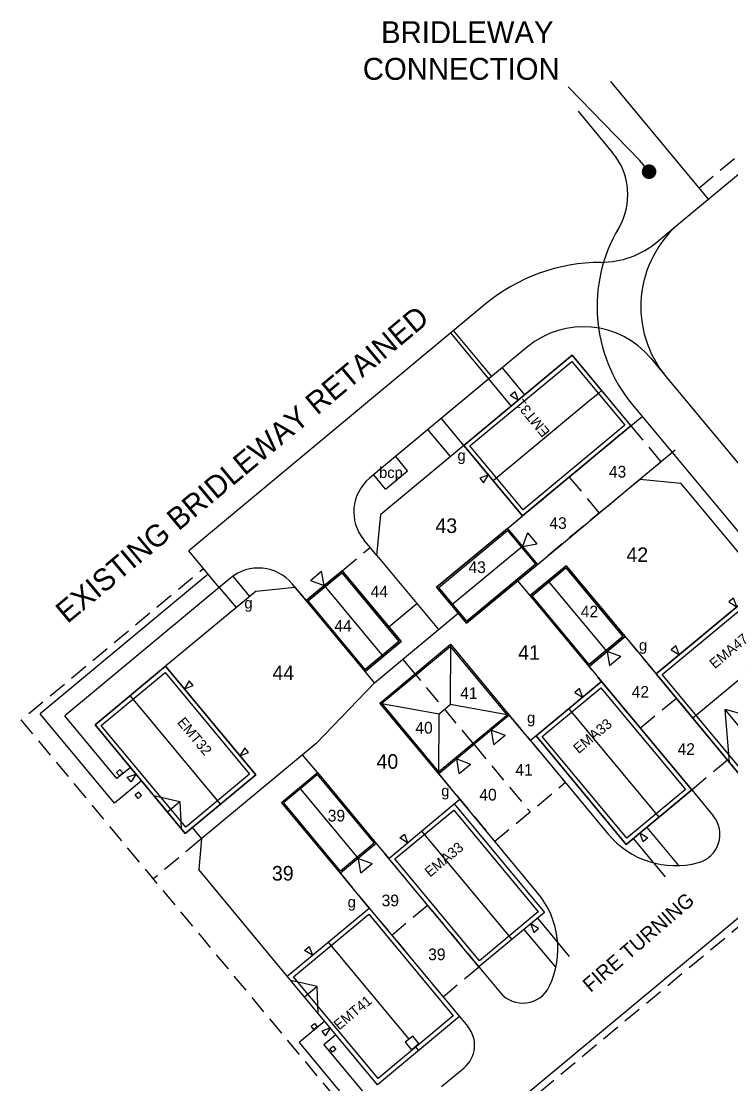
# Model space of a CAD drawing. Header units: millimetres. Extents: x 417385519 to 419804394, y 187233028 to 187812599.
# Drawn here: x 419478770 to 419527451, y 187527749 to 187600619 of the extents above; entities that cross this region are included whole.
import ezdxf
from ezdxf.enums import TextEntityAlignment as Align

# ---------------------------------------------------------------- set-up
doc = ezdxf.new("R2010")
doc.units = ezdxf.units.MM
doc.header["$LTSCALE"] = 100
doc.linetypes.add('DASHED', pattern=[19.05, 12.7, -6.35])
for name, color, linetype in [('0 Porch Detail', 7, 'Continuous'), ('CB-E-CHANNEL', 3, 'Continuous'), ('CB-E-FOOTPATH', 1, 'Continuous'), ('CB-E-VERGE', 6, 'DASHED'), ('CB-H-CHIMNEY', 1, 'Continuous'), ('CB-H-DOORFRONT', 1, 'Continuous'), ('CB-H-DOORREAR', 4, 'Continuous'), ('CB-H-EXTWALL', 3, 'Continuous'), ('CB-H-EXTWALL2', 7, 'Continuous'), ('CB-H-GARAGE-DOOR', 4, 'Continuous'), ('CB-H-ROOF', 1, 'Continuous'), ('CB-P-DRIVE', 7, 'Continuous'), ('CB-P-FENCE', 2, 'Continuous'), ('CB-P-FOOTPATH', 1, 'Continuous'), ('CB-P-GATES', 6, 'Continuous'), ('CB-P-HOUSE-REF', 7, 'Continuous'), ('CB-P-MULTILEADER', 7, 'Continuous'), ('CB-P-PARKING', 1, 'DASHED'), ('CB-P-PARKING-NO', 1, 'Continuous'), ('CB-P-PLOT-NO', 4, 'Continuous'), ('CB-REVCLOUD', 10, 'Continuous'), ('H-House-Outline', 7, 'Continuous')]:
    doc.layers.add(name, color=color, linetype=linetype)
doc.styles.add('CB-P-HOUSE-REF', font='')
doc.styles.add('Cooper Baillie', font='')
doc.styles.get('CB-P-HOUSE-REF').set_extended_font_data('Gill Sans')
doc.styles.get('Cooper Baillie').set_extended_font_data('Gill Sans')

# ---------------------------------------------------------------- blocks, each defined once
blk = doc.blocks.new('*U257')
at = {"layer": 'CB-H-EXTWALL2'}
for p, q in [((0, 7817), (3204, 7817)), ((0, 1500), (0, 7817)), ((3204, 7817), (3204, 1500)), ((3204, 1500), (0, 1500))]:
    blk.add_line(p, q, dxfattribs=at)
at = {"layer": 'CB-H-GARAGE-DOOR'}
for p, q in [((1102, 634), (1602, 1500)), ((1602, 1500), (2102, 634)), ((1102, 634), (2102, 634))]:
    blk.add_line(p, q, dxfattribs=at)
at = {"layer": 'CB-H-ROOF'}
blk.add_line((1602, 1500), (1602, 7817), dxfattribs=at)
at = {"layer": 'CB-P-PARKING'}
for p, q in [((0, 1500), (0, -4500)), ((3204, -4500), (3204, 1500)), ((0, -4000), (3204, -4000)), ((0, -4500), (0, -9500)), ((3204, -4500), (3204, -9500)), ((0, -9500), (3204, -9500))]:
    blk.add_line(p, q, dxfattribs=at)
blk = doc.blocks.new('*U268')
at = {"layer": 'CB-H-EXTWALL2'}
for p, q in [((0, 7817), (6290, 7817)), ((0, 1500), (0, 7817)), ((6290, 7817), (6290, 1500)), ((6290, 1500), (0, 1500))]:
    blk.add_line(p, q, dxfattribs=at)
at = {"layer": 'CB-H-GARAGE-DOOR'}
for p, q in [((1102, 634), (1602, 1500)), ((1602, 1500), (2102, 634)), ((4188, 634), (4688, 1500)), ((4688, 1500), (5187, 634)), ((1102, 634), (2102, 634)), ((4188, 634), (5187, 634))]:
    blk.add_line(p, q, dxfattribs=at)
at = {"layer": 'CB-H-ROOF'}
for p, q in [((0, 7817), (2650, 4658)), ((6290, 7817), (3640, 4658)), ((0, 1500), (2650, 4658)), ((2650, 4658), (3640, 4658)), ((6290, 1500), (3640, 4658))]:
    blk.add_line(p, q, dxfattribs=at)
at = {"layer": 'CB-P-PARKING'}
for p, q in [((3145, 1500), (3145, 7817)), ((0, 1500), (0, -4500)), ((3145, 1500), (3145, -4500)), ((6290, 1500), (6290, -4500)), ((0, -4500), (6290, -4500))]:
    blk.add_line(p, q, dxfattribs=at)
blk = doc.blocks.new('*U260')
at = {"layer": 'CB-H-EXTWALL2'}
for p, q in [((0, 7817), (3204, 7817)), ((0, 1500), (0, 7817)), ((3204, 7817), (3204, 1500)), ((3204, 1500), (0, 1500))]:
    blk.add_line(p, q, dxfattribs=at)
at = {"layer": 'CB-H-GARAGE-DOOR'}
for p, q in [((1102, 634), (1602, 1500)), ((1602, 1500), (2102, 634)), ((1102, 634), (2102, 634))]:
    blk.add_line(p, q, dxfattribs=at)
at = {"layer": 'CB-H-ROOF'}
blk.add_line((1602, 1500), (1602, 7817), dxfattribs=at)
blk = doc.blocks.new('*U204')
at = {"layer": '0 Porch Detail'}
for p, q in [((6095, 665, 0), (6095, 383, 0)), ((6377, 665, 0), (6377, 383, 0))]:
    blk.add_line(p, q, dxfattribs=at)
at = {"layer": '0 Porch Detail', "color": 1, "linetype": 'DASHED', "ltscale": 0.2}
for points in [[(6362, 1237), (6362, 665)], [(6362, 383), (6362, 238), (4153, 238)]]:
    blk.add_lwpolyline(points, dxfattribs=at)
at = {"layer": '0 Porch Detail', "elevation": 0}
for points in [[(6377, 665), (6095, 665)], [(6377, 383), (6095, 383)]]:
    blk.add_lwpolyline(points, dxfattribs=at)
at = {"layer": 'CB-H-DOORFRONT', "flags": 128}
blk.add_lwpolyline([(5031, 638), (4615, 638), (4823, 1238)], close=True, dxfattribs=at)
at = {"layer": 'CB-H-DOORREAR', "flags": 128}
for points in [[(2278, 9703), (1862, 9703), (2070, 9103)], [(7401, 9703), (6986, 9703), (7193, 9103)]]:
    blk.add_lwpolyline(points, close=True, dxfattribs=at)
at = {"layer": 'CB-H-EXTWALL'}
blk.add_lwpolyline([(9665, 1238), (9665, 9103), (0, 9103), (0, 0), (4153, 0), (4153, 1238)], close=True, dxfattribs=at)
at = {"layer": 'CB-H-ROOF'}
for p, q in [((8648, 5170), (0, 5170)), ((9312, 5170), (8648, 5170)), ((9665, 5170), (9312, 5170)), ((0, 1238), (2076, 4204)), ((2076, 0), (2076, 4204)), ((4153, 1238), (2076, 4204))]:
    blk.add_line(p, q, dxfattribs=at)
at = {"layer": 'CB-P-HOUSE-REF', "style": 'CB-P-HOUSE-REF'}
blk.add_attdef('EMA47', text='', height=700, dxfattribs=at).set_placement((4831, 7120), align=Align.MIDDLE_CENTER)
blk = doc.blocks.new('*U239')
at = {"layer": '0 Porch Detail'}
for points in [[(8248, 5689), (8248, 5989), (7948, 5989), (7948, 5689)], [(8248, 3676), (8248, 3976), (7948, 3976), (7948, 3676)]]:
    blk.add_lwpolyline(points, close=True, dxfattribs=at)
at = {"layer": 'CB-H-CHIMNEY'}
blk.add_lwpolyline([(3319, 1018), (3984, 1018), (3984, 352), (3319, 352)], close=True, dxfattribs=at)
at = {"layer": 'CB-H-DOORFRONT', "flags": 128}
blk.add_lwpolyline([(7903, 5262), (7903, 4847), (7303, 5055)], close=True, dxfattribs=at)
at = {"layer": 'CB-H-DOORREAR', "flags": 128}
blk.add_lwpolyline([(5264, 10265), (4848, 10265), (5056, 9665)], close=True, dxfattribs=at)
at = {"layer": 'CB-H-EXTWALL'}
for points in [[(176, 9665), (0, 9665), (0, 0), (176, 0)], [(176, 0), (7303, 0), (7303, 9665), (176, 9665)]]:
    blk.add_lwpolyline(points, dxfattribs=at)
at = {"layer": 'CB-H-ROOF'}
for p, q in [((3652, 9665), (3652, 1018)), ((6187, 7808, 0), (7303, 9273)), ((7303, 6342), (6187, 7808, 0)), ((6187, 7808, 0), (7303, 7808)), ((3652, 352), (3652, 0))]:
    blk.add_line(p, q, dxfattribs=at)
at = {"layer": 'CB-P-HOUSE-REF', "style": 'CB-P-HOUSE-REF'}
blk.add_attdef('EMT41', text='', height=700, dxfattribs=at).set_placement((5452, 4884), align=Align.MIDDLE_CENTER)
blk = doc.blocks.new('*U250')
at = {"layer": 'CB-H-DOORFRONT', "flags": 128}
blk.add_lwpolyline([(600, 5044), (600, 4628), (0, 4836)], close=True, dxfattribs=at)
at = {"layer": 'CB-H-DOORREAR', "flags": 128}
blk.add_lwpolyline([(-2431, 10265), (-2847, 10265), (-2639, 9665)], close=True, dxfattribs=at)
at = {"layer": 'CB-H-EXTWALL'}
for points in [[(-6114, 9665), (-6290, 9665), (-6290, 0), (-6114, 0)], [(-6114, 0), (0, 0), (0, 9665), (-6114, 9665)]]:
    blk.add_lwpolyline(points, dxfattribs=at)
at = {"layer": 'CB-H-ROOF'}
for p, q in [((-3145, 9665), (-3145, 1018)), ((-3145, 1018), (-3145, 352)), ((-3145, 352), (-3145, 0))]:
    blk.add_line(p, q, dxfattribs=at)
at = {"layer": 'CB-P-HOUSE-REF', "style": 'CB-P-HOUSE-REF'}
blk.add_attdef('EMT31', text='', height=700, dxfattribs=at).set_placement((-1572, 4853), align=Align.MIDDLE_CENTER)
blk = doc.blocks.new('*U200')
at = {"layer": 'CB-H-DOORFRONT', "flags": 128}
blk.add_lwpolyline([(1431, -600), (1015, -600), (1223, 0)], close=True, dxfattribs=at)
at = {"layer": 'CB-H-DOORREAR', "flags": 128}
blk.add_lwpolyline([(4359, 10265), (3943, 10265), (4151, 9665)], close=True, dxfattribs=at)
at = {"layer": 'CB-H-EXTWALL'}
for points in [[(176, 9665), (0, 9665), (0, 0), (176, 0)], [(5658, 9665), (176, 9665)], [(5658, 0), (5834, 0), (5834, 9665), (5658, 9665)], [(176, 0), (5658, 0)]]:
    blk.add_lwpolyline(points, dxfattribs=at)
at = {"layer": 'CB-H-ROOF'}
blk.add_line((2917, 9665), (2917, 0), dxfattribs=at)
at = {"layer": 'CB-P-HOUSE-REF', "style": 'CB-P-HOUSE-REF'}
blk.add_attdef('EMA33', text='', height=700, dxfattribs=at).set_placement((2972, 7192), align=Align.MIDDLE_CENTER)
blk = doc.blocks.new('*U230')
at = {"layer": '0 Porch Detail'}
for p, q in [((3443, -645), (3443, -945)), ((3743, -645), (3743, -945)), ((5456, -645), (5456, -945)), ((5756, -645), (5756, -945))]:
    blk.add_line(p, q, dxfattribs=at)
at = {"layer": '0 Porch Detail', "elevation": 0}
for points in [[(3743, -645), (3443, -645)], [(5756, -645), (5456, -645)], [(3743, -945), (3443, -945)], [(5756, -945), (5456, -945)]]:
    blk.add_lwpolyline(points, dxfattribs=at)
at = {"layer": 'CB-H-DOORFRONT', "flags": 128}
blk.add_lwpolyline([(4581, -600), (4165, -600), (4373, 0)], close=True, dxfattribs=at)
at = {"layer": 'CB-H-DOORREAR', "flags": 128}
for points in [[(2222, 6890), (1806, 6890), (2014, 6290)], [(8179, 6890), (7764, 6890), (7971, 6290)]]:
    blk.add_lwpolyline(points, close=True, dxfattribs=at)
at = {"layer": 'CB-H-EXTWALL'}
for points in [[(9489, 6290), (0, 6290), (0, 0), (9489, 0)], [(9489, 0), (9665, 0), (9665, 6290), (9489, 6290)]]:
    blk.add_lwpolyline(points, dxfattribs=at)
at = {"layer": 'CB-H-ROOF'}
for p, q in [((9665, 3145), (0, 3145)), ((6286, 0), (7751, 1116)), ((7751, 1116), (9217, 0)), ((7751, 0), (7751, 1116))]:
    blk.add_line(p, q, dxfattribs=at)
at = {"layer": 'CB-P-HOUSE-REF', "style": 'CB-P-HOUSE-REF'}
blk.add_attdef('EMT32', text='', height=700, dxfattribs=at).set_placement((4962, 4753), align=Align.MIDDLE_CENTER)
blk = doc.blocks.new('_Dot')
at = {"color": 0, "linetype": 'ByBlock', "lineweight": -2}
blk.add_line((-0.5, 0), (-1, 0), dxfattribs=at)
at = {"color": 0, "linetype": 'ByBlock', "const_width": 0.5}
blk.add_lwpolyline([(-0.25, 0, 1), (0.25, 0, 1)], format="xyb", close=True, dxfattribs=at)

msp = doc.modelspace()

# ---------------------------------------------------------------- linework, layer by layer
at = {"layer": 'CB-E-CHANNEL'}
for p, q in [((419523925.65, 187586826.67, 0), (419529655.75, 187591591.09, 0)), ((419522313.89, 187585486.55), (419523925.65, 187586826.67, 0)), ((419510538.47, 187581211.74), (419508194.28, 187579262.61)), ((419510815.57, 187576110.02), (419508194.28, 187579262.61)), ((419513454.7, 187578304.38), (419510815.57, 187576110.02)), ((419521904.28, 187577526.87), (419522953.76, 187576264.68, 0)), ((419522953.76, 187576264.68, 0), (419531766.14, 187565666.17))]:
    msp.add_line(p, q, dxfattribs=at)
for centre, radius, start, end in [((419528720.69, 187581059.73, 0), 7500, 129.7425148, 219.7426311), ((419518477.86, 187590100.1), 6000, 270.16211, 309.7425148), ((419518530.21, 187571600.17), 12500, 90.16211, 129.7425148), ((419517290.74, 187573690.83), 6000, 39.7426311, 129.7425148)]:
    msp.add_arc(centre, radius, start, end, dxfattribs=at)
at = {"layer": 'CB-E-FOOTPATH'}
msp.add_line((419520662.49, 187574328.06, 0), (419529459.37, 187563748.15), dxfattribs=at)
at = {"layer": 'CB-E-VERGE'}
msp.add_line((419525204.04, 187589190.13, 0), (419529016.42, 187592360.01, 0), dxfattribs=at)
at = {"layer": 'CB-P-DRIVE'}
for p, q in [((419508194.28, 187579262.61), (419490246.37, 187564339.46)), ((419510815.57, 187576110.02), (419502636.09, 187569309.03)), ((419520547.03, 187572903.16), (419521315.74, 187573542.36)), ((419521144.12, 187569232.77), (419523577.22, 187571255.9)), ((419503140.83, 187564009.64), (419502247.33, 187565084.24)), ((419492339.6, 187561821.96), (419490246.37, 187564339.46)), ((419493108.53, 187562461.3), (419492339.6, 187561821.96)), ((419498288.8, 187560923.4), (419497333.32, 187562072.54)), ((419503949.13, 187559127.21), (419505871.44, 187560725.56)), ((419513658.68, 187551328.26), (419518984.01, 187544923.55)), ((419524708.07, 187547946.01), (419526179.1, 187546176.82)), ((419514147.47, 187540902.11), (419508822.14, 187547306.82)), ((419510195.27, 187524480.76), (419535466.4, 187545492.95)), ((419510131.16, 187535825.75), (419511602.19, 187534056.56)), ((419508795.63, 187532420.55), (419509371, 187531728.56)), ((419507573.98, 187527633.35), (419509111.83, 187528912.03))]:
    msp.add_line(p, q, dxfattribs=at)
for centre, radius, start, end in [((419504554.11, 187567002.25, 0), 3000, 129.7425148, 219.7425148), ((419495026.54, 187560154.53, 0), 3000, 39.7425148, 129.7425148), ((419524641.25, 187544898.14), 2000, 285.1247616, 39.7425148), ((419523597.56, 187548759.58), 6000, 219.7425148, 285.1247616), ((419509533.91, 187537066.08), 6000, 334.3602679, 39.7425147), ((419513140.04, 187535335.23), 2000, 219.7425147, 334.3602679), ((419507833.15, 187530449.88), 2000, 309.7425148, 39.7425148)]:
    msp.add_arc(centre, radius, start, end, dxfattribs=at)
at = {"layer": 'CB-P-FENCE'}
for p, q in [((419509093.92, 187571560.49), (419503400, 187566826.17)), ((419514137.29, 187563406.8), (419521144.12, 187569232.77)), ((419521144.12, 187569232.77), (419523960.6, 187568973.6)), ((419529694.23, 187562077.82), (419523960.6, 187568973.6)), ((419503140.83, 187564009.64), (419503400, 187566826.17)), ((419512088.85, 187565870.44), (419513115.36, 187566723.95)), ((419503140.83, 187564009.64), (419507352.79, 187558943.96)), ((419494853.82, 187561573.39), (419497521.59, 187561846.11)), ((419497521.59, 187561846.11), (419498288.8, 187560923.4)), ((419513636.64, 187561261.49), (419512786.64, 187562283.77)), ((419494853.82, 187561573.39), (419488659.49, 187556422.99)), ((419502966.84, 187555297.17), (419508700.75, 187560064.74)), ((419520138.98, 187558452.63), (419522262.57, 187555898.62)), ((419505754.52, 187555915.36), (419504918.95, 187556920.29)), ((419502966.84, 187555297.17), (419502327.5, 187556066.1)), ((419517675.34, 187556404.19), (419518528.86, 187555377.67)), ((419498979.72, 187551133.95), (419502966.84, 187555297.17)), ((419498979.72, 187551133.95), (419491025.96, 187544520.63)), ((419499059.74, 187549141.23), (419498047.4, 187550358.75)), ((419508822.14, 187547306.82), (419507374.95, 187549047.34)), ((419508437.67, 187546987.15), (419508822.14, 187547306.82)), ((419490482.74, 187545369.48), (419491122.07, 187544600.55)), ((419491122.07, 187544600.55), (419490927.69, 187542488.16)), ((419503098.44, 187544283.93), (419503951.96, 187543257.41)), ((419497000.39, 187535184.59), (419490927.69, 187542488.16)), ((419502615.47, 187539853.36), (419500634.77, 187542235.46))]:
    msp.add_line(p, q, dxfattribs=at)
at = {"layer": 'CB-P-FENCE', "linetype": 'DASHED'}
msp.add_line((419491025.96, 187544520.63), (419487825.31, 187541859.39), dxfattribs=at)
at = {"layer": 'CB-P-FENCE', "linetype": 'DASHED', "flags": 128}
msp.add_lwpolyline([(419528436.05, 187538997.17), (419505832.18, 187520202.72), (419478769.99, 187552750.12), (419491252.73, 187563129.14)], dxfattribs=at)
at = {"layer": 'CB-P-FENCE'}
msp.add_lwpolyline([(419514043.14, 187551647.93), (419513658.68, 187551328.26), (419512211.49, 187553068.78)], dxfattribs=at)
at = {"layer": 'CB-P-FOOTPATH'}
for p, q in [((419519138.18, 187596485.48), (419525843.38, 187588421.21)), ((419516928.8, 187594450.33), (419519291.38, 187591608.88)), ((419511007.8, 187576269.85), (419508386.51, 187579422.45)), ((419513268.61, 187575031.62), (419511735.78, 187576875.15)), ((419512345.9, 187574264.42), (419510813.07, 187576107.94)), ((419509093.92, 187571560.49), (419507561.09, 187573404.02)), ((419508171.21, 187570793.29), (419506638.38, 187572636.81)), ((419505240.7, 187569817.76), (419504426.15, 187570797.41)), ((419503734.8, 187568565.65), (419505240.7, 187569817.76)), ((419503734.8, 187568565.65), (419502920.25, 187569545.3)), ((419516412.95, 187569465.8), (419516422.65, 187569454.7)), ((419491572.39, 187562744.67), (419480060.43, 187553172.82)), ((419493262.31, 187562589.17), (419494419.13, 187561197.88)), ((419492339.6, 187561821.96), (419481750.35, 187553017.31)), ((419492339.6, 187561821.96), (419493489.5, 187560439)), ((419485166.58, 187547031.7), (419480060.43, 187553172.82)), ((419485322.09, 187548721.62), (419481750.35, 187553017.31)), ((419486244.8, 187549488.83), (419485322.09, 187548721.62)), ((419487012, 187548566.12), (419485166.58, 187547031.7)), ((419521623.94, 187545381.65), (419523801.24, 187542763.04)), ((419520701.23, 187544614.44), (419522878.53, 187541995.83)), ((419514138, 187539157.31), (419516315.3, 187536538.7)), ((419513215.29, 187538390.1), (419515392.59, 187535771.49)), ((419499564.01, 187532100.57), (419497805.48, 187530638.4)), ((419500331.22, 187531177.86), (419499495.4, 187530482.9)), ((419497805.48, 187530638.4), (419502163.47, 187525397.1)), ((419499495.4, 187530482.9), (419502711.69, 187526614.7))]:
    msp.add_line(p, q, dxfattribs=at)
at = {"layer": 'CB-P-MULTILEADER', "linetype": 'ByBlock', "lineweight": -2}
msp.add_lwpolyline([(419521152.59, 187591085.62), (419516249.21, 187596126.01)], dxfattribs=at)
at = {"layer": 'CB-P-PARKING'}
msp.add_line((419500752.44, 187562971.84), (419502674.75, 187564570.18), dxfattribs=at)
at = {"layer": 'CB-REVCLOUD'}
for centre, radius, start, end in [((419515831.21, 187588731.85), 4500, 329.2378966, 39.7425148), ((419528720.69, 187581059.73), 10500, 149.2378966, 219.7426311)]:
    msp.add_arc(centre, radius, start, end, dxfattribs=at)
at = {"layer": 'H-House-Outline'}
for p, q in [((419509093.92, 187571560.49), (419516525.59, 187577739.7)), ((419509516.4, 187571521.62), (419516486.71, 187577317.22)), ((419516486.71, 187577317.22), (419520124.52, 187572942.02)), ((419516525.59, 187577739.7), (419520547, 187572903.14)), ((419520547, 187572903.14), (419513115.36, 187566723.95)), ((419520124.52, 187572942.02), (419513154.24, 187567146.43)), ((419513115.36, 187566723.95), (419509093.92, 187571560.49)), ((419513154.24, 187567146.43), (419509516.4, 187571521.62)), ((419507231.55, 187561831.73), (419512088.85, 187565870.44)), ((419507372.37, 187561818.78), (419512075.89, 187565729.61)), ((419512075.89, 187565729.61), (419513996.46, 187563419.76)), ((419512088.85, 187565870.44), (419514137.29, 187563406.8)), ((419514137.29, 187563406.8), (419509279.99, 187559368.1)), ((419513996.46, 187563419.76), (419509292.95, 187559508.92)), ((419513636.64, 187561261.49), (419516100.28, 187563309.93)), ((419516100.28, 187563309.93), (419520138.98, 187558452.63)), ((419498288.8, 187560923.4), (419500752.44, 187562971.84)), ((419498429.62, 187560910.44), (419500739.48, 187562831.01)), ((419500739.48, 187562831.01), (419504650.31, 187558127.49)), ((419500752.44, 187562971.84), (419504791.14, 187558114.54)), ((419513777.47, 187561248.53), (419516087.32, 187563169.1)), ((419516087.32, 187563169.1), (419519998.15, 187558465.59)), ((419509279.99, 187559368.1), (419507231.55, 187561831.73)), ((419509292.95, 187559508.92), (419507372.37, 187561818.78)), ((419522262.23, 187555898.99), (419529694.23, 187562077.82)), ((419517675.34, 187556404.19), (419513636.64, 187561261.49)), ((419517688.3, 187556545.01), (419513777.47, 187561248.53)), ((419522684.72, 187555860.1), (419529655.34, 187561655.36)), ((419502327.5, 187556066.1), (419498288.8, 187560923.4)), ((419502340.46, 187556206.92), (419498429.62, 187560910.44)), ((419504791.14, 187558114.54), (419502327.5, 187556066.1)), ((419504650.31, 187558127.49), (419502340.46, 187556206.92)), ((419520138.98, 187558452.63), (419517675.34, 187556404.19)), ((419519998.15, 187558465.59), (419517688.3, 187556545.01)), ((419503336.25, 187553904.64), (419508172.79, 187557926.08)), ((419503477.07, 187553891.68), (419508159.83, 187557785.25)), ((419508159.83, 187557785.25), (419512070.66, 187553081.74)), ((419508172.79, 187557926.08), (419512211.49, 187553068.78)), ((419483822.95, 187552401.55), (419488659.49, 187556422.99)), ((419484245.43, 187552362.68), (419488620.62, 187556000.51)), ((419488620.62, 187556000.51), (419494416.22, 187549030.21)), ((419488659.49, 187556422.99), (419494838.7, 187548991.33)), ((419514043.14, 187551647.93), (419518528.86, 187555377.67)), ((419518528.86, 187555377.67), (419524708.07, 187547946.01)), ((419528082.16, 187548899.48), (419522262.23, 187555898.99)), ((419528121.03, 187549321.96), (419522684.72, 187555860.1)), ((419514465.62, 187551609.05), (419518489.98, 187554955.19)), ((419518489.98, 187554955.19), (419524285.59, 187547984.88)), ((419507374.95, 187549047.34), (419503336.25, 187553904.64)), ((419507387.91, 187549188.17), (419503477.07, 187553891.68)), ((419512211.49, 187553068.78), (419507374.95, 187549047.34)), ((419512070.66, 187553081.74), (419507387.91, 187549188.17)), ((419490002.16, 187544969.89), (419483822.95, 187552401.55)), ((419490041.03, 187545392.37), (419484245.43, 187552362.68)), ((419520222.35, 187544216.27), (419514043.14, 187551647.93)), ((419520261.22, 187544638.75), (419514465.62, 187551609.05)), ((419494838.7, 187548991.33), (419490002.16, 187544969.89)), ((419494416.22, 187549030.21), (419490041.03, 187545392.37)), ((419496596.1, 187547092.79), (419499059.74, 187549141.23)), ((419496736.93, 187547079.83), (419499046.78, 187549000.4)), ((419499046.78, 187549000.4), (419502957.61, 187544296.88)), ((419499059.74, 187549141.23), (419503098.44, 187544283.93)), ((419524708.07, 187547946.01), (419520222.35, 187544216.27)), ((419524285.59, 187547984.88), (419520261.22, 187544638.75)), ((419500634.8, 187542235.49), (419496596.1, 187547092.79)), ((419500647.76, 187542376.31), (419496736.93, 187547079.83)), ((419503951.96, 187543257.41), (419508437.67, 187546987.15)), ((419504374.44, 187543218.53), (419508398.8, 187546564.67)), ((419508398.8, 187546564.67), (419514194.4, 187539594.36)), ((419508437.67, 187546987.15), (419514616.88, 187539555.49)), ((419503098.44, 187544283.93), (419500634.8, 187542235.49)), ((419502957.61, 187544296.88), (419500647.76, 187542376.31)), ((419510131.16, 187535825.75), (419503951.96, 187543257.41)), ((419510170.04, 187536248.23), (419504374.44, 187543218.53)), ((419497000.39, 187535184.59), (419502615.36, 187539853.49)), ((419497422.86, 187535145.71), (419502576.49, 187539431.01)), ((419502576.49, 187539431.01), (419508372.2, 187532460.57)), ((419502615.36, 187539853.49), (419508794.68, 187532421.69)), ((419514616.88, 187539555.49), (419510131.16, 187535825.75)), ((419514194.4, 187539594.36), (419510170.04, 187536248.23)), ((419503179.22, 187527752.6), (419497000.39, 187535184.59)), ((419503218.11, 187528175.09), (419497422.86, 187535145.71)), ((419508794.68, 187532421.69), (419503179.22, 187527752.6)), ((419508372.2, 187532460.57), (419503218.11, 187528175.09))]:
    msp.add_line(p, q, dxfattribs=at)

# ---------------------------------------------------------------- block references
for name, p, rotation, values in [('*U250', (419516525.59, 187577739.7), 129.7425147641265, {'EMT31': 'EMT31'}), ('*U204', (419528082.13, 187548899.46), 39.74251475857591, {'EMA47': 'EMA47'}), ('*U230', (419483822.95, 187552401.55), 309.7425147557715, {'EMT32': 'EMT32'}), ('*U200', (419520222.35, 187544216.27), 39.74251475907138, {'EMA33': 'EMA33'})]:
    msp.add_blockref(name, p, dxfattribs=dict(rotation=rotation)).add_auto_attribs(values)
at = {"xscale": -1}
for name, p, rotation in [('*U257', (419513242.24, 187566829.44), 129.7425147587676), ('*U260', (419497329.79, 187562076.78), 219.7425147593485), ('*U257', (419521097.99, 187557299.24), 39.74251474780063)]:
    msp.add_blockref(name, p, dxfattribs=dict(at, rotation=rotation))
for name, p, rotation in [('*U268', (419508333.96, 187547893.95), 39.74251475275), ('*U257', (419501593.81, 187541082.1), 39.74251475843124)]:
    msp.add_blockref(name, p, dxfattribs=dict(rotation=rotation))
ref = msp.add_blockref('*U200', (419514616.88, 187539555.49), dxfattribs=dict(xscale=-1, rotation=39.74251477547929))
ref.add_attrib('EMA33', 'EMA33', dxfattribs={"layer": 'CB-P-HOUSE-REF', "height": 700, "rotation": 39.7425193, "style": 'CB-P-HOUSE-REF'}).set_placement((419507733.87, 187543185.66), align=Align.MIDDLE_CENTER)
ref = msp.add_blockref('*U239', (419508794.68, 187532421.69), dxfattribs=dict(xscale=-1, rotation=39.74251475680806))
ref.add_attrib('EMT41', 'EMT41', dxfattribs={"layer": 'CB-P-HOUSE-REF', "height": 700, "rotation": 39.7425193, "style": 'CB-P-HOUSE-REF'}).set_placement((419501480.18, 187532691.84), align=Align.MIDDLE_CENTER)
at = {"layer": 'CB-P-MULTILEADER', "lineweight": -2, "xscale": 1000, "yscale": 1000, "zscale": 1000, "rotation": 309.4057888823179}
msp.add_blockref('_Dot', (419521787.4, 187590312.95), dxfattribs=at)

# ---------------------------------------------------------------- texts
at = {"layer": 'CB-P-GATES', "style": 'Cooper Baillie'}
for s, p in [('g', (419508939.57, 187570874.68)), ('bcp', (419504098.13, 187569700.46)), ('g', (419494338.37, 187560754.28)), ('g', (419521376.63, 187557871.1)), ('g', (419513706.98, 187552906.45)), ('g', (419507827.74, 187547892.42)), ('g', (419501415.85, 187540272.83))]:
    msp.add_text(s, height=750, dxfattribs=at).set_placement(p, align=Align.MIDDLE_CENTER)
at = {"layer": 'CB-P-MULTILEADER', "style": 'Cooper Baillie'}
for s, p in [('BRIDLEWAY', (419503423.93, 187599119.48)), ('CONNECTION', (419502173.59, 187596608.81))]:
    msp.add_text(s, height=1500, dxfattribs=at).set_placement(p)
for s, height, rotation, p in [('EXISTING BRIDLEWAY RETAINED', 1500, 39.844878, (419481928.25, 187559303.38)), ('FIRE TURNING', 1000, 40.7924912, (419517778.69, 187534029.57))]:
    msp.add_text(s, height=height, rotation=rotation, dxfattribs=at).set_placement(p)
at = {"layer": 'CB-P-PARKING-NO', "style": 'Cooper Baillie'}
for s, p in [('43', (419519032.36, 187569353.93)), ('43', (419514953.94, 187565834)), ('43', (419509414.8, 187562812.04)), ('44', (419502710.79, 187561145.88)), ('42', (419517107.36, 187559772.22)), ('44', (419500223.81, 187558796.66)), ('41', (419508845.2, 187554182.53)), ('42', (419520598.55, 187554271.97)), ('40', (419505774.53, 187551809.1)), ('42', (419523738.46, 187550348.42)), ('41', (419512628.13, 187548934.91)), ('40', (419510158.94, 187547220.46)), ('39', (419499770.4, 187545786.36)), ('39', (419503462.84, 187539974.55)), ('39', (419506652.12, 187536283.7))]:
    msp.add_text(s, height=800, dxfattribs=at).set_placement(p)
at = {"layer": 'CB-P-PLOT-NO', "style": 'Cooper Baillie'}
for s, p in [('43', (419507149.06, 187565556.58)), ('42', (419520235.24, 187563568.55)), ('41', (419512813.33, 187556864.75)), ('44', (419495979.18, 187555475.16)), ('40', (419503111.47, 187549399.38)), ('39', (419495944.87, 187541738.48))]:
    msp.add_text(s, height=1000, dxfattribs=at).set_placement(p)

doc.saveas('drawing.dxf')
